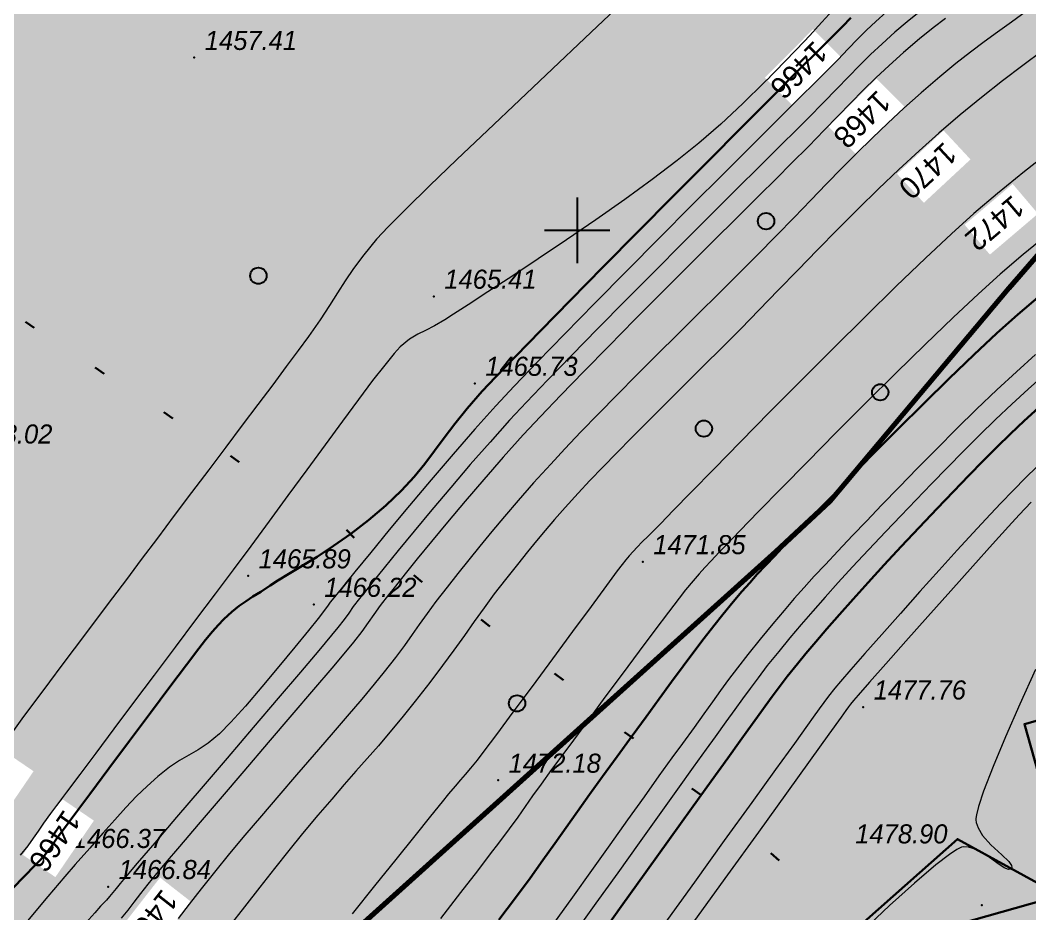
# Model space of a CAD drawing. Header units: millimetres. Extents: x 474337 to 1180020, y 4124662 to 4776603.
# Drawn here: x 748745 to 795043, y 4462213 to 4503169 of the extents above; entities that cross this region are included whole.
import ezdxf

# ---------------------------------------------------------------- set-up
doc = ezdxf.new("R2010")
doc.units = ezdxf.units.MM
doc.header["$PDMODE"] = 32
doc.header["$PDSIZE"] = 0.33
for name, color, linetype in [('(001) Сетка', 92, 'Continuous'), ('(004) Точки рельефа', 7, 'Continuous'), ('(031) Горизонтали', 42, 'Continuous'), ('(038) Деревья', 7, 'Continuous'), ('(040) Ограда', 7, 'Continuous')]:
    doc.layers.add(name, color=color, linetype=linetype)
doc.layers.add('(032) Горизонтали утолщенные', color=32, linetype='Continuous', lineweight=30)
doc.layers.add('(042) Бергштрих11', color=32, linetype='Continuous', lineweight=30)
doc.styles.add('D-431', font='')
doc.styles.add('P-131', font='')
doc.styles.get('D-431').set_extended_font_data('D431', italic=True)
doc.styles.get('P-131').set_extended_font_data('P131')
doc.linetypes.add('ОГРАДА_V_ПРОВ', pattern='A,2.5,["v",Standard,S=1,R=0,X=0,Y=0],5,["v",Standard,S=1,R=180,X=0,Y=0],2.5', length=10)

# ---------------------------------------------------------------- blocks, each defined once
blk = doc.blocks.new('d')
at = {"layer": '(038) Деревья'}
blk.add_ellipse((0, 0), major_axis=(0.265, 0.265), ratio=1, start_param=5.497787, end_param=11.780972, dxfattribs=at)
blk = doc.blocks.new('Setka')
at = {"layer": '(001) Сетка'}
for p, q in [((0, 1.5), (0, -1.5)), ((-1.5, 0), (1.5, 0))]:
    blk.add_line(p, q, dxfattribs=at)

msp = doc.modelspace()

# ---------------------------------------------------------------- hatches: boundary and pattern name
at = {"lineweight": 30}
h = msp.add_hatch(color=74, dxfattribs=at)
h.dxf.hatch_style = 1
h.paths.add_polyline_path([(633175, 4349371), (632445, 4350958), (636357, 4352757), (637141, 4351054), (640648, 4352543), (648947, 4356956), (669587, 4356956), (677876, 4361936), (686916, 4370366), (689024, 4372969), (689326, 4374683), (688120, 4377668), (687868, 4380547), (691128, 4386945), (699101, 4396791), (709954, 4406912), (729810, 4426767), (742406, 4440276), (758684, 4456553), (772811, 4469273), (783394, 4478802), (785866, 4481107), (794074, 4490889), (799709, 4497372), (803431, 4500076), (805225, 4502291), (806413, 4502565), (810168, 4501629), (811415, 4501716), (813289, 4504601), (813465, 4507957), (812972, 4511068), (818452, 4519193), (823656, 4525620), (832236, 4532567), (844049, 4539949), (853922, 4545649), (876870, 4557851), (908020, 4557851), (917859, 4544794), (924047, 4575388), (935917, 4597951), (965442, 4643567), (925088, 4624056), (916353, 4619712), (892616, 4615150), (870021, 4612401), (847687, 4604139), (831189, 4600503), (795360, 4594192), (785632, 4597934), (778244, 4576750), (768574, 4559771), (754716, 4534815), (737097, 4503664), (720556, 4477258), (698516, 4449781), (678903, 4431955), (663271, 4417420), (630887, 4381491), (612878, 4367449), (597764, 4350308), (601698, 4342800), (603635, 4339695), (581991, 4325721), (577817, 4320688), (569860, 4303729), (566258, 4292434), (567003, 4287025), (569794, 4277604), (568791, 4289068), (570228, 4292149), (573306, 4295568), (590395, 4304275), (594338, 4310347), (599670, 4313551), (605802, 4315080), (607943, 4326094), (611205, 4332781), (613371, 4335024), (616991, 4338773), (615686, 4344424), (632566, 4349112)])
at = {"lineweight": 30, "true_color": 0xababab}
h = msp.add_hatch(color=253, dxfattribs=at)
h.dxf.hatch_style = 1
edge = h.paths.add_edge_path()
edge.add_arc((846630, 4561555), 73175, 338.95055, 346.7582, ccw=False)
edge.add_line((914922, 4535273), (911663, 4528011))
edge.add_arc((846808, 4561435), 72961, 318.90504, 332.73521, ccw=False)
edge.add_arc((899642, 4515568), 3000, 224.5229, 315.8135, ccw=False)
edge.add_line((897503, 4513464), (864463, 4551254))
edge.add_line((864463, 4551254), (860836, 4549325))
edge.add_line((860836, 4549325), (895608, 4509554))
edge.add_arc((893205, 4507758), 3000, -36.0724, 36.7572, ccw=False)
edge.add_line((895629, 4505992), (866171, 4470218))
edge.add_arc((864010, 4472299), 3000, 225.8075, 316.0821, ccw=False)
edge.add_line((861919, 4470148), (818734, 4519541))
edge.add_line((818734, 4519541), (818452, 4519193))
edge.add_line((818452, 4519193), (816394, 4516141))
edge.add_line((816394, 4516141), (860071, 4466185))
edge.add_arc((857596, 4464489), 3000, -32.4344, 34.4299, ccw=False)
edge.add_line((860128, 4462880), (845305, 4444879))
edge.add_arc((842989, 4446786), 3000, 225, 320.5299, ccw=False)
edge.add_line((840868, 4444664), (817571, 4467961))
edge.add_arc((816157, 4466547), 2000, 45, 105.7638)
edge.add_line((815614, 4468472), (810446, 4467013))
edge.add_line((810446, 4467013), (808272, 4474712))
edge.add_line((808272, 4474712), (794799, 4470909))
edge.add_line((794799, 4470909), (796972, 4463210))
edge.add_line((796972, 4463210), (797663, 4464444))
edge.add_line((797663, 4464444), (796033, 4470218))
edge.add_line((796033, 4470218), (807582, 4473478))
edge.add_line((807582, 4473478), (809212, 4467704))
edge.add_line((809212, 4467704), (797663, 4464444))
edge.add_line((797663, 4464444), (796972, 4463210))
edge.add_line((796972, 4463210), (752899, 4450768))
edge.add_line((752899, 4450768), (744213, 4442082))
edge.add_line((744213, 4442082), (810151, 4460695))
edge.add_line((810151, 4460695), (811102, 4457327))
edge.add_line((811102, 4457327), (813027, 4457870))
edge.add_line((813027, 4457870), (812076, 4461239))
edge.add_line((812076, 4461239), (813858, 4461742))
edge.add_arc((814402, 4459817), 2000, 45, 105.7638, ccw=False)
edge.add_line((815816, 4461231), (837447, 4439600))
edge.add_arc((835326, 4437479), 3000, -39.4701, 45, ccw=False)
edge.add_line((837641, 4435572), (825729, 4421106))
edge.add_line((825729, 4421106), (817128, 4418678))
edge.add_line((817128, 4418678), (813751, 4430643))
edge.add_line((813751, 4430643), (813489, 4430465))
edge.add_line((813489, 4430465), (810217, 4429542))
edge.add_line((810217, 4429542), (809782, 4431081))
edge.add_line((809782, 4431081), (794846, 4426865))
edge.add_line((794846, 4426865), (795368, 4425016))
edge.add_arc((793960, 4410569), 14516, 77.9187, 84.4334, ccw=False)
edge.add_line((796998, 4424763), (796697, 4425829))
edge.add_line((796697, 4425829), (809901, 4429556))
edge.add_line((809901, 4429556), (813077, 4418307))
edge.add_arc((813584, 4435582), 17282, 232.8228, 268.3162, ccw=False)
edge.add_arc((793960, 4410569), 14516, 50.7638, 84.4334)
edge.add_line((795368, 4425016), (795349, 4425010))
edge.add_line((795349, 4425010), (795386, 4424877))
edge.add_line((795386, 4424877), (792249, 4423992))
edge.add_line((792249, 4423992), (792241, 4424020))
edge.add_line((792241, 4424020), (788391, 4422934))
edge.add_line((788391, 4422934), (788399, 4422905))
edge.add_line((788399, 4422905), (785262, 4422019))
edge.add_line((785262, 4422019), (785224, 4422153))
edge.add_line((785224, 4422153), (785205, 4422147))
edge.add_arc((793960, 4410569), 14516, 127.0942, 160.7638)
edge.add_arc((764153, 4421628), 17282, 303.2114, 338.7046, ccw=False)
edge.add_line((773619, 4407169), (770443, 4418418))
edge.add_line((770443, 4418418), (783647, 4422145))
edge.add_line((783647, 4422145), (783948, 4421079))
edge.add_arc((793960, 4410569), 14516, 127.0942, 133.6088, ccw=False)
edge.add_line((785205, 4422147), (784683, 4423996))
edge.add_line((784683, 4423996), (760700, 4417226))
edge.add_line((760700, 4417226), (759885, 4420113))
edge.add_line((759885, 4420113), (757961, 4419570))
edge.add_line((757961, 4419570), (756222, 4425729))
edge.add_line((756222, 4425729), (758147, 4426273))
edge.add_line((758147, 4426273), (756625, 4431662))
edge.add_line((756625, 4431662), (754701, 4431119))
edge.add_line((754701, 4431119), (752962, 4437278))
edge.add_line((752962, 4437278), (754887, 4437821))
edge.add_line((754887, 4437821), (754343, 4439746))
edge.add_line((754343, 4439746), (757760, 4440711))
edge.add_line((757760, 4440711), (757040, 4443261))
edge.add_line((757040, 4443261), (762429, 4444782))
edge.add_line((762429, 4444782), (763149, 4442232))
edge.add_line((763149, 4442232), (812472, 4456155))
edge.add_line((812472, 4456155), (813246, 4453412))
edge.add_line((813246, 4453412), (815796, 4454132))
edge.add_line((815796, 4454132), (816557, 4451438))
edge.add_line((816557, 4451438), (816846, 4451519))
edge.add_line((816846, 4451519), (817484, 4449257))
edge.add_line((817484, 4449257), (816570, 4448999))
edge.add_line((816570, 4448999), (818309, 4442840))
edge.add_line((818309, 4442840), (816384, 4442297))
edge.add_line((816384, 4442297), (818829, 4433635))
edge.add_line((818829, 4433635), (813054, 4432005))
edge.add_line((813054, 4432005), (813489, 4430465))
edge.add_line((813489, 4430465), (813751, 4430643))
edge.add_line((813751, 4430643), (822605, 4433142))
edge.add_line((822605, 4433142), (815433, 4458550))
edge.add_line((815433, 4458550), (811102, 4457327))
edge.add_line((811102, 4457327), (764185, 4444083))
edge.add_line((764185, 4444083), (763600, 4446152))
edge.add_line((763600, 4446152), (749983, 4442308))
edge.add_line((749983, 4442308), (757740, 4414832))
edge.add_line((757740, 4414832), (766594, 4417331))
edge.add_line((766594, 4417331), (769971, 4405366))
edge.add_line((769971, 4405366), (755467, 4401266))
edge.add_arc((757861, 4391958), 9611, 104.4217, 160.5835)
edge.add_line((748796, 4395153), (732354, 4346129))
edge.add_arc((729465, 4346937), 3000, 217.13, 344.3655, ccw=False)
edge.add_line((727073, 4345126), (704536, 4370904))
edge.add_line((704536, 4370904), (709806, 4375511))
edge.add_line((709806, 4375511), (707173, 4378522))
edge.add_line((707173, 4378522), (703409, 4375231))
edge.add_line((703409, 4375231), (700484, 4378577))
edge.add_line((700484, 4378577), (694461, 4373311))
edge.add_line((694461, 4373311), (698147, 4369095))
edge.add_line((698147, 4369095), (692877, 4364488))
edge.add_line((692877, 4364488), (695510, 4361477))
edge.add_line((695510, 4361477), (702286, 4367401))
edge.add_line((702286, 4367401), (726650, 4339533))
edge.add_arc((724261, 4337719), 3000, -25.6066, 37.2074, ccw=False)
edge.add_line((726966, 4336422), (703051, 4296775))
edge.add_arc((700608, 4298516), 3000, 284.004, 324.5226, ccw=False)
edge.add_arc((702314, 4289686), 6000, 99.4004, 114.7492)
edge.add_arc((698821, 4297970), 3000, 225.2666, 289.0719, ccw=False)
edge.add_line((696710, 4295839), (659800, 4338056))
edge.add_line((659800, 4338056), (662811, 4340688))
edge.add_line((662811, 4340688), (658354, 4345786))
edge.add_line((658354, 4345786), (652332, 4340521))
edge.add_line((652332, 4340521), (696718, 4289752))
edge.add_arc((694232, 4287990), 3047, -22.6604, 35.3267, ccw=False)
edge.add_line((697044, 4286817), (694123, 4282038))
edge.add_line((694123, 4282038), (683636, 4279308))
edge.add_line((683636, 4279308), (676831, 4275960))
edge.add_line((676831, 4275960), (665093, 4272980))
edge.add_line((665093, 4272980), (665247, 4271892))
edge.add_line((665247, 4271892), (652756, 4270586))
edge.add_line((652756, 4270586), (647043, 4269815))
edge.add_line((647043, 4269815), (646667, 4270703))
edge.add_line((646667, 4270703), (639481, 4269737))
edge.add_line((639481, 4269737), (640340, 4263755))
edge.add_line((640340, 4263755), (648547, 4264617))
edge.add_line((648547, 4264617), (669846, 4269535))
edge.add_line((669846, 4269535), (686295, 4271847))
edge.add_line((686295, 4271847), (694953, 4272300))
edge.add_line((694953, 4272300), (703359, 4278482))
edge.add_arc((704876, 4281071), 3000, 110.7792, 239.6422, ccw=False)
edge.add_arc((702314, 4289686), 6000, 284.4559, 323.9166)
edge.add_arc((709490, 4284259), 3000, 104.1085, 140.8735, ccw=False)
edge.add_line((708759, 4287168), (730309, 4291510))
edge.add_line((730309, 4291510), (737602, 4291510))
edge.add_line((737602, 4291510), (745207, 4292082))
edge.add_line((745207, 4292082), (744853, 4300533))
edge.add_line((744853, 4300533), (748184, 4300782))
edge.add_line((748184, 4300782), (748139, 4301380))
edge.add_line((748139, 4301380), (752527, 4301708))
edge.add_line((752527, 4301708), (752229, 4305697))
edge.add_line((752229, 4305697), (757215, 4306069))
edge.add_line((757215, 4306069), (756161, 4320184))
edge.add_line((756161, 4320184), (753169, 4319961))
edge.add_line((753169, 4319961), (751692, 4319595))
edge.add_line((751692, 4319595), (751785, 4318354))
edge.add_line((751785, 4318354), (754777, 4318577))
edge.add_line((754777, 4318577), (755560, 4308096))
edge.add_line((755560, 4308096), (752566, 4307873))
edge.add_line((752566, 4307873), (752616, 4307230))
edge.add_line((752616, 4307230), (750622, 4307081))
edge.add_line((750622, 4307081), (750920, 4303092))
edge.add_line((750920, 4303092), (746532, 4302764))
edge.add_line((746532, 4302764), (746577, 4302166))
edge.add_line((746577, 4302166), (743984, 4301972))
edge.add_line((743984, 4301972), (743939, 4302570))
edge.add_line((743939, 4302570), (739551, 4302242))
edge.add_line((739551, 4302242), (739253, 4306231))
edge.add_line((739253, 4306231), (737259, 4306082))
edge.add_line((737259, 4306082), (736335, 4318448))
edge.add_line((736335, 4318448), (742318, 4318895))
edge.add_line((742318, 4318895), (742281, 4319394))
edge.add_line((742281, 4319394), (742905, 4320443))
edge.add_line((742905, 4320443), (744899, 4320592))
edge.add_line((744899, 4320592), (745672, 4319647))
edge.add_line((745672, 4319647), (745709, 4319148))
edge.add_line((745709, 4319148), (751692, 4319595))
edge.add_line((751692, 4319595), (753169, 4319961))
edge.add_line((753169, 4319961), (753076, 4321203))
edge.add_line((753076, 4321203), (746725, 4320728))
edge.add_line((746725, 4320728), (745566, 4322146))
edge.add_line((745566, 4322146), (742014, 4321881))
edge.add_line((742014, 4321881), (741079, 4320306))
edge.add_line((741079, 4320306), (734727, 4319832))
edge.add_line((734727, 4319832), (736178, 4300410))
edge.add_line((736178, 4300410), (731830, 4300020))
edge.add_line((731830, 4300020), (732178, 4296180))
edge.add_line((732178, 4296180), (712868, 4292077))
edge.add_arc((712518, 4295056), 3000, 152.4555, 276.6998, ccw=False)
edge.add_line((709858, 4296443), (728947, 4328090))
edge.add_line((728947, 4328090), (737248, 4341852))
edge.add_line((737248, 4341852), (754628, 4393186))
edge.add_arc((757551, 4392511), 3000, 103.3857, 167.0003, ccw=False)
edge.add_line((756856, 4395429), (776555, 4400990))
edge.add_line((776555, 4400990), (778608, 4401569))
edge.add_line((778608, 4401569), (785073, 4403394))
edge.add_arc((793330, 4412799), 12516, 228.7168, 342.8108)
edge.add_line((805287, 4409101), (811751, 4410925))
edge.add_line((811751, 4410925), (813805, 4411505))
edge.add_line((813805, 4411505), (828712, 4415713))
edge.add_arc((829328, 4412777), 3000, 38.6211, 101.8582, ccw=False)
edge.add_line((831672, 4414650), (881499, 4357658))
edge.add_arc((879138, 4355808), 3000, -88.4843, 38.0734, ccw=False)
edge.add_line((879217, 4352809), (891486, 4356908))
edge.add_arc((889489, 4359147), 3000, 217.5619, 311.7461, ccw=False)
edge.add_line((887111, 4357318), (833941, 4418132))
edge.add_arc((836368, 4419896), 3000, 146.8801, 216.0119, ccw=False)
edge.add_line((833855, 4421535), (863339, 4457341))
edge.add_arc((865574, 4455339), 3000, 44.3167, 138.1476, ccw=False)
edge.add_line((867721, 4457435), (923483, 4393654))
edge.add_line((923483, 4393654), (925932, 4396930))
edge.add_line((925932, 4396930), (869568, 4461398))
edge.add_arc((871998, 4463158), 3000, 145.9955, 215.9097, ccw=False)
edge.add_line((869511, 4464836), (899025, 4500676))
edge.add_arc((901198, 4498608), 3000, 44.0403, 136.4148, ccw=False)
edge.add_line((903354, 4500694), (933899, 4465758))
edge.add_arc((931511, 4463941), 3000, 0.9579, 37.2764, ccw=False)
edge.add_line((934511, 4463991), (931120, 4398983))
edge.add_arc((928120, 4398983), 3000, -136.8264, 0, ccw=False)
edge.add_line((925932, 4396930), (923483, 4393654))
edge.add_arc((921083, 4391854), 3000, -38.3059, 36.865, ccw=False)
edge.add_line((923437, 4389995), (891486, 4356908))
edge.add_line((891486, 4356908), (879217, 4352809))
edge.add_line((879217, 4352809), (814888, 4352574))
edge.add_line((814888, 4352574), (813746, 4353711))
edge.add_line((813746, 4353711), (817312, 4357291))
edge.add_line((817312, 4357291), (816782, 4359168))
edge.add_line((816782, 4359168), (812542, 4354911))
edge.add_line((812542, 4354911), (810569, 4356876))
edge.add_line((810569, 4356876), (808967, 4356778))
edge.add_line((808967, 4356778), (813194, 4352568))
edge.add_line((813194, 4352568), (796664, 4352507))
edge.add_arc((796894, 4343510), 9000, 91.4667, 154.1763)
edge.add_line((788793, 4347431), (783940, 4335881))
edge.add_line((783940, 4335881), (772511, 4291780))
edge.add_arc((728781, 4294253), 43799, 325.1348, 356.7639, ccw=False)
edge.add_line((764719, 4269215), (758526, 4257901))
edge.add_line((758526, 4257901), (750513, 4251709))
edge.add_line((750513, 4251709), (749940, 4251152))
edge.add_line((749940, 4251152), (747140, 4251095))
edge.add_line((747140, 4251095), (741078, 4252609))
edge.add_line((741078, 4252609), (738521, 4253544))
edge.add_line((738521, 4253544), (734561, 4255492))
edge.add_line((734561, 4255492), (728743, 4260608))
edge.add_line((728743, 4260608), (731893, 4264483))
edge.add_line((731893, 4264483), (726481, 4268647))
edge.add_line((726481, 4268647), (726181, 4268299))
edge.add_line((726181, 4268299), (714482, 4278402))
edge.add_line((714482, 4278402), (710244, 4275551))
edge.add_line((710244, 4275551), (703359, 4278482))
edge.add_line((703359, 4278482), (694953, 4272300))
edge.add_line((694953, 4272300), (698655, 4271846))
edge.add_line((698655, 4271846), (700577, 4271258))
edge.add_line((700577, 4271258), (705283, 4268756))
edge.add_line((705283, 4268756), (725662, 4253949))
edge.add_line((725662, 4253949), (730039, 4249089))
edge.add_line((730039, 4249089), (733169, 4246730))
edge.add_line((733169, 4246730), (742012, 4244851))
edge.add_line((742012, 4244851), (746646, 4244199))
edge.add_line((746646, 4244199), (747370, 4244225))
edge.add_line((747370, 4244225), (761633, 4255247))
edge.add_line((761633, 4255247), (768126, 4267110))
edge.add_arc((728781, 4294253), 47799, 325.3989, 356.2796)
edge.add_line((776480, 4291151), (787739, 4334598))
edge.add_line((787739, 4334598), (792434, 4345769))
edge.add_arc((796894, 4343510), 5000, 91.8962, 153.1405, ccw=False)
edge.add_line((796729, 4348507), (889261, 4348846))
edge.add_line((889261, 4348846), (934962, 4396171))
edge.add_line((934962, 4396171), (940611, 4503952))
edge.add_arc((933611, 4503957), 7000, 359.9657, 395.1615)
edge.add_line((939334, 4507988), (937696, 4510161))
edge.add_line((937696, 4510161), (941689, 4513170))
edge.add_line((941689, 4513170), (934467, 4522754))
edge.add_line((934467, 4522754), (930474, 4519745))
edge.add_line((930474, 4519745), (926903, 4524484))
edge.add_line((926903, 4524484), (922525, 4523647))
edge.add_line((922525, 4523647), (936092, 4505642))
edge.add_arc((933611, 4503957), 3000, 1.5308, 34.1915, ccw=False)
edge.add_line((936610, 4504037), (935234, 4477793))
edge.add_arc((932269, 4478250), 3000, 224.1493, 351.2398, ccw=False)
edge.add_line((930117, 4476160), (905225, 4504632))
edge.add_arc((907637, 4506416), 3000, 141.5212, 216.4928, ccw=False)
edge.add_line((905288, 4508282), (917989, 4523706))
edge.add_arc((920231, 4521713), 3000, 40.1218, 138.3797, ccw=False)
edge.add_line((922525, 4523647), (926903, 4524484))
edge.add_arc((929486, 4526009), 3000, 136.9754, 210.5573, ccw=False)
edge.add_arc((922275, 4533630), 7500, 311.9949, 332.1855)
edge.add_line((928908, 4530131), (917859, 4544794))
at = {"lineweight": 30}
h = msp.add_hatch(color=74, dxfattribs=at)
h.dxf.hatch_style = 1
edge = h.paths.add_edge_path()
edge.add_line((698978, 4377261), (700484, 4378577))
edge.add_line((700484, 4378577), (703409, 4375231))
edge.add_line((703409, 4375231), (707173, 4378522))
edge.add_line((707173, 4378522), (718014, 4388000))
edge.add_line((718014, 4388000), (721700, 4383785))
edge.add_line((721700, 4383785), (720194, 4382468))
edge.add_line((720194, 4382468), (723222, 4379005))
edge.add_line((723222, 4379005), (715393, 4372160))
edge.add_line((715393, 4372160), (712365, 4375623))
edge.add_line((712365, 4375623), (710859, 4374306))
edge.add_line((710859, 4374306), (709806, 4375511))
edge.add_line((709806, 4375511), (704536, 4370904))
edge.add_line((704536, 4370904), (714541, 4359460))
edge.add_line((714541, 4359460), (719811, 4364068))
edge.add_line((719811, 4364068), (730652, 4373546))
edge.add_line((730652, 4373546), (734338, 4369330))
edge.add_line((734338, 4369330), (732832, 4368014))
edge.add_line((732832, 4368014), (735860, 4364551))
edge.add_line((735860, 4364551), (728030, 4357705))
edge.add_line((728030, 4357705), (725002, 4361168))
edge.add_line((725002, 4361168), (723497, 4359852))
edge.add_line((723497, 4359852), (722443, 4361056))
edge.add_line((722443, 4361056), (717174, 4356449))
edge.add_line((717174, 4356449), (727073, 4345126))
edge.add_arc((729465, 4346937), 3000, 217.13, 344.3655)
edge.add_line((732354, 4346129), (748796, 4395153))
edge.add_arc((757861, 4391958), 9611, 104.4217, 160.5835, ccw=False)
edge.add_line((755467, 4401266), (769971, 4405366))
edge.add_line((769971, 4405366), (766594, 4417331))
edge.add_line((766594, 4417331), (757740, 4414832))
edge.add_line((757740, 4414832), (749983, 4442308))
edge.add_line((749983, 4442308), (763600, 4446152))
edge.add_line((763600, 4446152), (764185, 4444083))
edge.add_line((764185, 4444083), (811102, 4457327))
edge.add_line((811102, 4457327), (810151, 4460695))
edge.add_line((810151, 4460695), (744213, 4442082))
edge.add_line((744213, 4442082), (742406, 4440276))
edge.add_line((742406, 4440276), (729810, 4426767))
edge.add_line((729810, 4426767), (709954, 4406912))
edge.add_line((709954, 4406912), (699101, 4396791))
edge.add_line((699101, 4396791), (691128, 4386945))
edge.add_line((691128, 4386945), (690901, 4386499))
edge.add_line((690901, 4386499), (698978, 4377261))
edge = h.paths.add_edge_path()
edge.add_arc((842989, 4446786), 3000, 225, 320.5299)
edge.add_line((845305, 4444879), (860128, 4462880))
edge.add_arc((857596, 4464489), 3000, 327.5656, 394.4299)
edge.add_line((860071, 4466185), (857994, 4468560))
edge.add_line((857994, 4468560), (851219, 4462636))
edge.add_line((851219, 4462636), (851614, 4462184))
edge.add_line((851614, 4462184), (843784, 4455339))
edge.add_line((843784, 4455339), (840756, 4458802))
edge.add_line((840756, 4458802), (839251, 4457485))
edge.add_line((839251, 4457485), (835565, 4461701))
edge.add_line((835565, 4461701), (846406, 4471179))
edge.add_line((846406, 4471179), (850092, 4466963))
edge.add_line((850092, 4466963), (855361, 4471571))
edge.add_line((855361, 4471571), (845357, 4483014))
edge.add_line((845357, 4483014), (838581, 4477090))
edge.add_line((838581, 4477090), (838976, 4476639))
edge.add_line((838976, 4476639), (831147, 4469793))
edge.add_line((831147, 4469793), (828119, 4473256))
edge.add_line((828119, 4473256), (826613, 4471940))
edge.add_line((826613, 4471940), (822927, 4476156))
edge.add_line((822927, 4476156), (833768, 4485634))
edge.add_line((833768, 4485634), (837454, 4481418))
edge.add_line((837454, 4481418), (842724, 4486025))
edge.add_line((842724, 4486025), (832719, 4497469))
edge.add_line((832719, 4497469), (825944, 4491545))
edge.add_line((825944, 4491545), (826339, 4491093))
edge.add_line((826339, 4491093), (818509, 4484248))
edge.add_line((818509, 4484248), (815481, 4487711))
edge.add_line((815481, 4487711), (813976, 4486394))
edge.add_line((813976, 4486394), (810290, 4490610))
edge.add_line((810290, 4490610), (821131, 4500088))
edge.add_line((821131, 4500088), (824817, 4495873))
edge.add_line((824817, 4495873), (830087, 4500480))
edge.add_line((830087, 4500480), (816394, 4516141))
edge.add_line((816394, 4516141), (812972, 4511068))
edge.add_line((812972, 4511068), (813465, 4507957))
edge.add_line((813465, 4507957), (813289, 4504601))
edge.add_line((813289, 4504601), (811415, 4501716))
edge.add_line((811415, 4501716), (810168, 4501629))
edge.add_line((810168, 4501629), (806413, 4502565))
edge.add_line((806413, 4502565), (805225, 4502291))
edge.add_line((805225, 4502291), (803431, 4500076))
edge.add_line((803431, 4500076), (799709, 4497372))
edge.add_line((799709, 4497372), (794074, 4490889))
edge.add_line((794074, 4490889), (785866, 4481107))
edge.add_line((785866, 4481107), (783394, 4478802))
edge.add_line((783394, 4478802), (772811, 4469273))
edge.add_line((772811, 4469273), (758684, 4456553))
edge.add_line((758684, 4456553), (752899, 4450768))
edge.add_line((752899, 4450768), (796972, 4463210))
edge.add_line((796972, 4463210), (794799, 4470909))
edge.add_line((794799, 4470909), (808272, 4474712))
edge.add_line((808272, 4474712), (810446, 4467013))
edge.add_line((810446, 4467013), (815614, 4468472))
edge.add_arc((816157, 4466547), 2000, 45, 105.7638, ccw=False)
edge.add_line((817571, 4467961), (840868, 4444664))

# ---------------------------------------------------------------- linework, layer by layer
at = {"layer": '(004) Точки рельефа', "linetype": 'ByBlock', "lineweight": -2}
for p in [(756729, 4501457, 1455897), (767712, 4490512, 1463904), (769592, 4486522, 1464223), (777297, 4478347, 1470344), (759194, 4477697, 1464381), (762207, 4476391, 1464708), (787404, 4471687, 1476254), (770660, 4468331, 1470672), (791734, 4465641, 1477390), (750676, 4464881, 1464858), (752778, 4463455, 1465325)]:
    msp.add_point(p, dxfattribs=at)
at = {"layer": '(004) Точки рельефа', "linetype": 'ByBlock'}
msp.add_point((792845, 4462616, 1478139), dxfattribs=at)
at = {"layer": '(031) Горизонтали', "color": 42, "linetype": 'Continuous', "lineweight": 0}
for points, elevation in [([(776047, 4503675), (774644, 4502347), (773162, 4500946), (771653, 4499521), (770173, 4498118), (768774, 4496787), (767512, 4495574), (766441, 4494529), (765615, 4493697), (765087, 4493129), (764496, 4492409), (764032, 4491789), (763648, 4491224), (763296, 4490674), (762929, 4490094), (762501, 4489442), (761963, 4488676), (761494, 4488034), (760944, 4487292), (760325, 4486463), (759649, 4485561), (758927, 4484602), (758171, 4483599), (757392, 4482567), (756603, 4481519), (755813, 4480471), (755036, 4479435), (754298, 4478452), (753614, 4477542), (752973, 4476690), (752366, 4475883), (751783, 4475109), (751215, 4474353), (750652, 4473603), (750085, 4472845), (749505, 4472066), (748901, 4471251), (748202, 4470289)], 1461990), ([(795301, 4487840), (794428, 4487060), (793524, 4486221), (792604, 4485341), (791682, 4484438), (790772, 4483530), (789889, 4482634), (789048, 4481770), (788262, 4480955), (787547, 4480207), (786916, 4479545), (786244, 4478838), (785669, 4478228), (785161, 4477685), (784695, 4477174), (784241, 4476663), (783772, 4476119), (783260, 4475510), (782677, 4474802), (782108, 4474097), (781635, 4473492), (781227, 4472954), (780855, 4472446), (780488, 4471935), (780096, 4471384), (779648, 4470759), (779114, 4470026), (778628, 4469357), (778036, 4468532), (777354, 4467577), (776600, 4466517), (775790, 4465381), (774942, 4464193), (774073, 4462981), (773200, 4461770)], 1473490), ([(795704, 4486917), (794964, 4486258), (794221, 4485573), (793477, 4484867), (792735, 4484144), (791997, 4483410), (791265, 4482669), (790542, 4481926), (789829, 4481186), (789130, 4480454), (788445, 4479735), (787643, 4478887), (786919, 4478112), (786261, 4477396), (785657, 4476726), (785094, 4476089), (784561, 4475471), (784044, 4474859), (783532, 4474239), (783006, 4473586), (782579, 4473035), (782212, 4472545), (781869, 4472072), (781513, 4471573), (781107, 4471005), (780614, 4470326), (780198, 4469754), (779613, 4468940), (778887, 4467926), (778048, 4466752), (777125, 4465461), (776147, 4464095), (775143, 4462695), (774142, 4461303)], 1473990), ([(795359, 4482706), (794846, 4482193), (794301, 4481635), (793703, 4481012), (793032, 4480306), (792444, 4479677), (791714, 4478879), (790885, 4477963), (790003, 4476980), (789112, 4475981), (788257, 4475018), (787484, 4474142), (786836, 4473404), (786359, 4472856), (786097, 4472548), (785809, 4472186), (785594, 4471897), (785384, 4471603), (785113, 4471228), (784841, 4470852), (784245, 4470026), (783377, 4468821), (782289, 4467311), (781034, 4465567), (779663, 4463664), (778228, 4461672)], 1475490), ([(795111, 4481075), (794560, 4480496), (794064, 4479960), (793329, 4479151), (792425, 4478145), (791416, 4477018), (790372, 4475846), (789358, 4474706), (788442, 4473674), (787691, 4472825), (787172, 4472237), (786953, 4471985), (786826, 4471825), (786731, 4471694), (786612, 4471529), (786393, 4471225), (785830, 4470445), (784976, 4469260), (783881, 4467742), (782597, 4465962), (781177, 4463993), (779672, 4461906)], 1475990), ([(795304, 4473404), (794581, 4471823), (793922, 4470319), (793359, 4468964), (792924, 4467831), (792690, 4467133), (792591, 4466756), (792566, 4466583), (792567, 4466522), (792586, 4466397), (792668, 4466153), (792876, 4465803), (793253, 4465374), (793756, 4464909), (794074, 4464607), (794202, 4464426), (794213, 4464330), (794193, 4464290), (794159, 4464261), (794066, 4464248), (793874, 4464325), (793536, 4464550), (793024, 4464909), (792577, 4465156), (792239, 4465262), (792019, 4465276), (791912, 4465261), (791856, 4465243), (791699, 4465161), (791360, 4464933), (790741, 4464454), (789758, 4463623), (788616, 4462597), (787395, 4461443)], 1477490)]:
    msp.add_lwpolyline(points, dxfattribs=dict(at, elevation=elevation))
at = {"layer": '(032) Горизонтали утолщенные', "color": 32, "linetype": 'Continuous', "lineweight": 30}
for points, elevation in [([(795516, 4490559), (794495, 4489687), (793535, 4488825), (792473, 4487833), (791343, 4486748), (790178, 4485607), (789012, 4484446), (787878, 4483304), (786810, 4482217), (785840, 4481223), (785003, 4480358), (784331, 4479659), (783859, 4479164), (783345, 4478624), (782918, 4478173), (782547, 4477774), (782199, 4477389), (781841, 4476978), (781441, 4476504), (780967, 4475929), (780550, 4475409), (780109, 4474842), (779641, 4474226), (779144, 4473559), (778615, 4472841), (778050, 4472070), (777447, 4471245), (776803, 4470363), (776115, 4469424), (775448, 4468509), (774853, 4467680), (774306, 4466909), (773784, 4466168), (773262, 4465429), (772717, 4464664), (772124, 4463844), (771460, 4462942), (770701, 4461929)], 1472490), ([(795434, 4485396), (794790, 4484806), (794163, 4484213), (793538, 4483604), (792902, 4482968), (792241, 4482294), (791542, 4481570), (790791, 4480784), (789974, 4479925), (789142, 4479044), (788358, 4478200), (787624, 4477397), (786941, 4476639), (786312, 4475931), (785740, 4475277), (785227, 4474680), (784776, 4474145), (784387, 4473675), (783918, 4473090), (783545, 4472607), (783225, 4472172), (782910, 4471732), (782554, 4471235), (782113, 4470627), (781761, 4470142), (781190, 4469348), (780436, 4468298), (779535, 4467041), (778523, 4465630), (777436, 4464114), (776310, 4462546), (775181, 4460976)], 1474490)]:
    msp.add_lwpolyline(points, dxfattribs=dict(at, elevation=elevation))
at = {"layer": '(040) Ограда', "linetype": 'ОГРАДА_V_ПРОВ', "flags": 128}
for points, elevation in [([(791734, 4465641), (770795, 4447101), (748657, 4424245), (704494, 4381337), (704494, 4381337), (664554, 4352300), (643132, 4345328)], 1477390), ([(773230, 4293341), (780245, 4293931), (785216, 4306857), (792609, 4330957), (799638, 4353201), (806309, 4368290), (815118, 4393839), (820228, 4409461), (820163, 4431401), (810308, 4444119), (800592, 4457181), (796529, 4463006), (791734, 4465641)], 1457135)]:
    msp.add_lwpolyline(points, dxfattribs=dict(at, elevation=elevation))
at = {"layer": '(042) Бергштрих11', "color": 32, "linetype": 'Continuous', "lineweight": 30}
for p, q in [((749393, 4489065, 1456490), (748982, 4489351, 1456490)), ((752599, 4486964, 1458490), (752187, 4487247, 1458490)), ((755739, 4484907, 1460490), (755339, 4485206, 1460490)), ((758791, 4482908, 1462490), (758391, 4483208, 1462490)), ((764065, 4479452, 1464490), (763714, 4479808, 1464490)), ((767175, 4477414, 1466490), (766792, 4477737, 1466490)), ((770279, 4475381, 1468490), (769891, 4475696, 1468490)), ((773654, 4472923, 1470490), (773253, 4473221, 1470490)), ((776865, 4470241, 1472490), (776458, 4470531, 1472490)), ((779958, 4467658, 1474490), (779551, 4467949, 1474490)), ((783544, 4464663, 1476490), (783163, 4464987, 1476490))]:
    msp.add_line(p, q, dxfattribs=at)

# ---------------------------------------------------------------- block references
at = {"layer": '(001) Сетка', "xscale": 999.9999999813735, "yscale": 999.9999999813735, "zscale": 999.9999999813735}
msp.add_blockref('Setka', (774291, 4493540, -1510), dxfattribs=at)
at = {"layer": '(038) Деревья', "linetype": 'Continuous', "xscale": 999.9999999813735, "yscale": 999.9999999813735, "zscale": 999.9999999813735}
for p in [(782950, 4493958, -1510), (759666, 4491456, -1510), (788183, 4486115, -1510), (780095, 4484451, -1510), (771531, 4471855, -1510)]:
    msp.add_blockref('d', p, dxfattribs=at)

# ---------------------------------------------------------------- texts
at = {"layer": '(004) Точки рельефа', "linetype": 'ByBlock', "char_height": 875, "attachment_point": 4, "rotation": 0, "style": 'D-431'}
for s, insert in [('1457.41', (757210, 4502236, 1455897)), ('1465.41', (768194, 4491291, 1463904)), ('1465.73', (770074, 4487301, 1464223)), ('1458.02', (745991, 4484198, 1456512)), ('1471.85', (777779, 4479126, 1470344)), ('1465.89', (759676, 4478476, 1464381)), ('1466.22', (762689, 4477170, 1464708)), ('1477.76', (787886, 4472466, 1476254)), ('1472.18', (771141, 4469110, 1470672)), ('1466.37', (751158, 4465660, 1464858)), ('1478.90', (787038, 4465869, 1477390)), ('1466.84', (753260, 4464234, 1465325))]:
    msp.add_mtext(s, dxfattribs=dict(at, insert=insert))

# ---------------------------------------------------------------- next in the draw order: wipeouts: each hides what was drawn before it
for points, z in [([(785106, 4502757), (782893, 4500539), (784175, 4499260), (786388, 4501478)], 1464490), ([(747862, 4469766), (746129, 4467222), (747626, 4466203), (749359, 4468747)], 1462490), ([(755160, 4463872), (753243, 4461413), (754672, 4460300), (756588, 4462759)], 1466490)]:
    msp.add_wipeout(points).translate(0, 0, z).dxf.layer = '(032) Горизонтали утолщенные'

# ---------------------------------------------------------------- next in the draw order: texts
at = {"layer": '(032) Горизонтали утолщенные', "style": 'P-131'}
msp.add_text('1468', height=1000, rotation=232.0676, dxfattribs=at).set_placement((755264, 4463406, 1466490))

# ---------------------------------------------------------------- next in the draw order: wipeouts: each hides what was drawn before it
for points, z in [([(788016, 4500490), (785810, 4498288), (787089, 4497006), (789295, 4499208)], 1466490), ([(750628, 4467503), (748862, 4464915), (750359, 4463894), (752124, 4466483)], 1464490)]:
    msp.add_wipeout(points).translate(0, 0, z).dxf.layer = '(032) Горизонтали утолщенные'

# ---------------------------------------------------------------- next in the draw order: linework, layer by layer
at = {"layer": '(031) Горизонтали', "color": 42, "linetype": 'Continuous', "lineweight": 0}
for points, elevation in [([(786186, 4503813), (785512, 4503076), (784719, 4502224), (783832, 4501295), (782878, 4500325), (781883, 4499350), (780872, 4498406), (779872, 4497531), (778879, 4496732), (777728, 4495862), (776466, 4494950), (775141, 4494022), (773804, 4493107), (772502, 4492232), (771283, 4491426), (770197, 4490715), (769292, 4490128), (768616, 4489693), (768219, 4489437), (767739, 4489154), (767338, 4488954), (766972, 4488772), (766600, 4488543), (766176, 4488202), (765888, 4487892), (765459, 4487366), (764907, 4486652), (764254, 4485784), (763520, 4484792), (762723, 4483707), (761885, 4482561), (761025, 4481384), (760163, 4480208), (759319, 4479063), (758514, 4477981), (757689, 4476881), (756791, 4475684), (755849, 4474428), (754892, 4473152), (753947, 4471893), (753044, 4470689), (752210, 4469577), (751474, 4468595), (750865, 4467781), (750410, 4467174), (750139, 4466809), (749819, 4466364), (749572, 4466004), (749346, 4465676), (749088, 4465327), (748744, 4464902)], 1463990), ([(788450, 4503538), (787979, 4503113), (787553, 4502706), (787142, 4502293), (786712, 4501851), (786232, 4501357), (785670, 4500788), (785225, 4500344), (784487, 4499611), (783504, 4498633), (782322, 4497457), (780989, 4496128), (779552, 4494692), (778059, 4493196), (776557, 4491684), (775092, 4490203), (773713, 4488797), (772466, 4487515), (771398, 4486399), (770557, 4485498), (769600, 4484431), (768600, 4483284), (767589, 4482102), (766600, 4480928), (765667, 4479805), (764820, 4478778), (764095, 4477889), (763522, 4477182), (763134, 4476701), (762965, 4476489), (762836, 4476318), (762737, 4476179), (762608, 4476009), (762404, 4475753), (761959, 4475198), (761339, 4474432), (760609, 4473542), (759833, 4472613), (759078, 4471733), (758408, 4470989), (757889, 4470468), (757369, 4470038), (756911, 4469728), (756482, 4469479), (756052, 4469232), (755587, 4468928), (755055, 4468509), (754568, 4468070), (754085, 4467598), (753593, 4467085), (753079, 4466524), (752530, 4465908), (751931, 4465228), (751270, 4464478), (750786, 4463917), (750016, 4463005), (749004, 4461797)], 1464990)]:
    msp.add_lwpolyline(points, dxfattribs=dict(at, elevation=elevation))
at = {"layer": '(032) Горизонтали утолщенные', "color": 32, "linetype": 'Continuous', "lineweight": 30, "elevation": 1464490}
msp.add_lwpolyline([(786833, 4503270), (786452, 4502884), (786111, 4502542), (785423, 4501853), (784443, 4500873), (783227, 4499653), (781827, 4498249), (780298, 4496714), (778694, 4495101), (777069, 4493465), (775479, 4491859), (773976, 4490337), (772615, 4488953), (771451, 4487761), (770537, 4486814), (769928, 4486166), (769237, 4485376), (768671, 4484671), (768188, 4484029), (767745, 4483426), (767299, 4482838), (766807, 4482243), (766228, 4481615), (765518, 4480934), (764717, 4480249), (763909, 4479628), (763116, 4479072), (762362, 4478581), (761670, 4478154), (761064, 4477792), (760566, 4477494), (760201, 4477260), (759778, 4476977), (759420, 4476750), (759100, 4476542), (758787, 4476321), (758453, 4476052), (758087, 4475722), (757818, 4475444), (757565, 4475150), (757248, 4474768), (756942, 4474379), (756373, 4473630), (755607, 4472613), (754713, 4471421), (753759, 4470143), (752811, 4468873), (751939, 4467702), (751209, 4466722), (750689, 4466023), (750448, 4465699), (750284, 4465469), (750160, 4465288), (750032, 4465109), (749857, 4464890), (749556, 4464571), (748812, 4463796), (747695, 4462637)], dxfattribs=at)
at = {"lineweight": 30, "elevation": 1369405}
msp.add_lwpolyline([(825729, 4421106), (837641, 4435572, 0.386219), (837447, 4439600), (815816, 4461231, 0.271524), (813858, 4461742), (812076, 4461239), (813027, 4457870), (811102, 4457327), (810151, 4460695), (744213, 4442082), (752899, 4450768), (796972, 4463210), (794799, 4470909), (808272, 4474712), (810446, 4467013), (815614, 4468472, -0.271524), (817571, 4467961), (840868, 4444664, 0.442773), (845305, 4444879), (860128, 4462880)], format="xyb", dxfattribs=at)
at = {"color": 5, "lineweight": 30, "elevation": 1457135}
msp.add_lwpolyline([(767461, 4271805), (775000, 4287529), (780245, 4293931), (785216, 4306857), (792609, 4330957), (799638, 4353201), (806309, 4368290), (815118, 4393839), (820228, 4409461), (820163, 4431401), (810308, 4444119), (800592, 4457181), (796529, 4463006), (791734, 4465641), (770795, 4447101), (748657, 4424245), (738067, 4413956), (704494, 4381337), (681980, 4364969)], dxfattribs=at)

# ---------------------------------------------------------------- next in the draw order: texts
at = {"layer": '(032) Горизонтали утолщенные', "style": 'P-131'}
for s, rotation, p in [('1466', 225.0591, (785152, 4502282, 1464490)), ('1468', 224.9457, (788061, 4500014, 1466490)), ('1466', 235.7055, (750761, 4467045, 1464490))]:
    msp.add_text(s, height=1000, rotation=rotation, dxfattribs=at).set_placement(p)

# ---------------------------------------------------------------- next in the draw order: wipeouts: each hides what was drawn before it
msp.add_wipeout([(791089, 4498114), (788952, 4496127), (790185, 4494801), (792323, 4496788)]).translate(0, 0, 1468490).dxf.layer = '(032) Горизонтали утолщенные'

# ---------------------------------------------------------------- next in the draw order: linework, layer by layer
at = {"layer": '(031) Горизонтали', "color": 42, "linetype": 'Continuous', "lineweight": 0}
for points, elevation in [([(789898, 4503480), (789417, 4503095), (788853, 4502615), (788272, 4502093), (787743, 4501593), (787239, 4501094), (786730, 4500575), (786188, 4500016), (785584, 4499395), (784888, 4498692), (784362, 4498167), (783613, 4497423), (782680, 4496496), (781598, 4495420), (780404, 4494231), (779134, 4492963), (777825, 4491651), (776513, 4490331), (775235, 4489038), (774027, 4487806), (772925, 4486671), (771966, 4485667), (771187, 4484830), (770293, 4483836), (769387, 4482801), (768491, 4481757), (767627, 4480732), (766815, 4479757), (766078, 4478861), (765436, 4478073), (764912, 4477425), (764527, 4476945), (764303, 4476663), (764021, 4476293), (763810, 4475997), (763600, 4475702), (763317, 4475333), (763028, 4474986), (762433, 4474283), (761594, 4473295), (760573, 4472096), (759432, 4470758), (758234, 4469353), (757041, 4467955), (755915, 4466636), (754919, 4465469), (754114, 4464527), (753564, 4463881), (753330, 4463606), (753146, 4463376), (753000, 4463189), (752845, 4463000), (752698, 4462839), (752578, 4462715), (752428, 4462557), (752162, 4462261), (751481, 4461500)], 1465490), ([(791173, 4503240), (790613, 4502815), (789989, 4502315), (789256, 4501691), (788591, 4501097), (787982, 4500526), (787404, 4499961), (786832, 4499384), (786242, 4498778), (785607, 4498123), (784904, 4497402), (784106, 4496597), (783440, 4495932), (782600, 4495097), (781618, 4494122), (780527, 4493039), (779361, 4491877), (778151, 4490668), (776931, 4489444), (775733, 4488234), (774590, 4487070), (773534, 4485983), (772599, 4485003), (771816, 4484162), (770897, 4483140), (770002, 4482118), (769146, 4481119), (768343, 4480165), (767608, 4479277), (766956, 4478479), (766402, 4477791), (765959, 4477236), (765642, 4476836), (765259, 4476338), (764966, 4475933), (764703, 4475559), (764409, 4475155), (764025, 4474657), (763666, 4474222), (763037, 4473477), (762197, 4472489), (761206, 4471327), (760122, 4470060), (759006, 4468755), (757915, 4467481), (756911, 4466306), (756051, 4465300), (755395, 4464529), (755002, 4464062), (754600, 4463566), (754261, 4463136), (753961, 4462748), (753675, 4462381), (753378, 4462013)], 1465990)]:
    msp.add_lwpolyline(points, dxfattribs=dict(at, elevation=elevation))

# ---------------------------------------------------------------- next in the draw order: texts
at = {"layer": '(032) Горизонтали утолщенные', "style": 'P-131'}
msp.add_text('1470', height=1000, rotation=222.9204, dxfattribs=at).set_placement((791118, 4497638, 1468490))

# ---------------------------------------------------------------- next in the draw order: wipeouts: each hides what was drawn before it
msp.add_wipeout([(794257, 4495665), (792053, 4493793), (793213, 4492427), (795417, 4494299)]).translate(0, 0, 1470490).dxf.layer = '(032) Горизонтали утолщенные'

# ---------------------------------------------------------------- next in the draw order: linework, layer by layer
at = {"layer": '(031) Горизонтали', "color": 42, "linetype": 'Continuous', "lineweight": 0}
for points, elevation in [([(794893, 4503577), (794203, 4503077), (793566, 4502619), (792949, 4502172), (792322, 4501702), (791653, 4501179), (790910, 4500570), (790062, 4499844), (789270, 4499139), (788525, 4498449), (787812, 4497765), (787117, 4497079), (786427, 4496381), (785727, 4495662), (785002, 4494914), (784239, 4494128), (783424, 4493294), (782543, 4492405), (781681, 4491545), (780777, 4490647), (779846, 4489722), (778900, 4488782), (777955, 4487841), (777024, 4486909), (776122, 4485999), (775261, 4485124), (774458, 4484296), (773724, 4483526), (773075, 4482827), (772291, 4481959), (771587, 4481161), (770950, 4480422), (770367, 4479728), (769825, 4479070), (769312, 4478434), (768814, 4477809), (768319, 4477183), (767811, 4476527), (767400, 4475973), (767048, 4475480), (766716, 4475007), (766363, 4474514), (765952, 4473960), (765443, 4473306), (764980, 4472737), (764405, 4472053), (763740, 4471273), (763006, 4470420), (762225, 4469516), (761417, 4468581), (760604, 4467638), (759807, 4466708), (759048, 4465813), (758347, 4464974), (757655, 4464126), (757042, 4463359), (756491, 4462656), (755983, 4462000)], 1466990), ([(795624, 4501772), (794722, 4501100), (793787, 4500387), (792829, 4499633), (791853, 4498837), (790868, 4497998), (789962, 4497188), (789040, 4496332), (788109, 4495440), (787174, 4494521), (786241, 4493587), (785314, 4492646), (784400, 4491710), (783504, 4490789), (782632, 4489892), (781788, 4489030), (780979, 4488214), (780038, 4487276), (779150, 4486392), (778312, 4485560), (777525, 4484776), (776788, 4484039), (776101, 4483344), (775463, 4482690), (774874, 4482073), (774334, 4481491), (773736, 4480832), (773244, 4480279), (772818, 4479788), (772420, 4479312), (772010, 4478807), (771548, 4478228), (770995, 4477530), (770487, 4476872), (770017, 4476238), (769566, 4475610), (769112, 4474971), (768635, 4474303), (768114, 4473589), (767530, 4472812), (766860, 4471954), (766252, 4471201), (765694, 4470531), (765169, 4469916), (764658, 4469330), (764143, 4468745), (763607, 4468136), (763032, 4467474), (762399, 4466733), (761692, 4465886), (761063, 4465114), (760408, 4464293), (759730, 4463431), (759033, 4462537), (758318, 4461620)], 1467990), ([(796127, 4497280), (794798, 4496228), (793568, 4495226), (792480, 4494304), (791454, 4493381), (790253, 4492255), (788918, 4490972), (787495, 4489580), (786026, 4488124), (784555, 4486653), (783125, 4485212), (781780, 4483849), (780564, 4482610), (779519, 4481541), (778690, 4480691), (778119, 4480105), (777851, 4479831), (777539, 4479521), (777271, 4479254), (777043, 4479023), (776851, 4478820), (776665, 4478613), (776523, 4478443), (776349, 4478225), (776126, 4477926), (775629, 4477255), (774923, 4476300), (774075, 4475152), (773151, 4473900), (772217, 4472636), (771338, 4471449), (770581, 4470429), (770011, 4469667), (769694, 4469252), (769398, 4468888), (769155, 4468605), (768930, 4468349), (768684, 4468069), (768381, 4467710), (768090, 4467352), (767560, 4466694), (766837, 4465794), (765966, 4464709), (764992, 4463495), (763963, 4462209)], 1469990), ([(795884, 4493366), (794739, 4492428), (793689, 4491534), (792687, 4490632), (791524, 4489542), (790245, 4488311), (788893, 4486987), (787514, 4485618), (786151, 4484251), (784848, 4482935), (783651, 4481717), (782604, 4480645), (781750, 4479767), (781134, 4479131), (780801, 4478784), (780431, 4478394), (780139, 4478083), (779877, 4477793), (779599, 4477470), (779257, 4477056), (778956, 4476672), (778473, 4476037), (777850, 4475208), (777129, 4474243), (776352, 4473200), (775562, 4472135), (774801, 4471108), (774112, 4470175), (773536, 4469394), (773115, 4468823), (772632, 4468158), (772245, 4467614), (771904, 4467130), (771562, 4466648), (771170, 4466107), (770678, 4465449), (770302, 4464955), (769711, 4464185), (768938, 4463184), (768018, 4461996)], 1471490)]:
    msp.add_lwpolyline(points, dxfattribs=dict(at, elevation=elevation))
at = {"color": 1, "lineweight": 100, "elevation": 1453684}
msp.add_lwpolyline([(876870, 4557851), (853922, 4545649), (844049, 4539949), (832236, 4532567), (823656, 4525620), (818452, 4519193), (812972, 4511068), (813465, 4507957), (813289, 4504601), (811415, 4501716), (810168, 4501629), (806413, 4502565), (805225, 4502291), (803431, 4500076), (799709, 4497372), (794074, 4490889), (785866, 4481107), (783394, 4478802), (772811, 4469273), (758684, 4456553), (742406, 4440276), (729810, 4426767), (709954, 4406912), (699101, 4396791)], dxfattribs=at)

# ---------------------------------------------------------------- next in the draw order: texts
at = {"layer": '(032) Горизонтали утолщенные', "style": 'P-131'}
msp.add_text('1472', height=1000, rotation=220.3472, dxfattribs=at).set_placement((794252, 4495202, 1470490))

doc.saveas('drawing.dxf')
